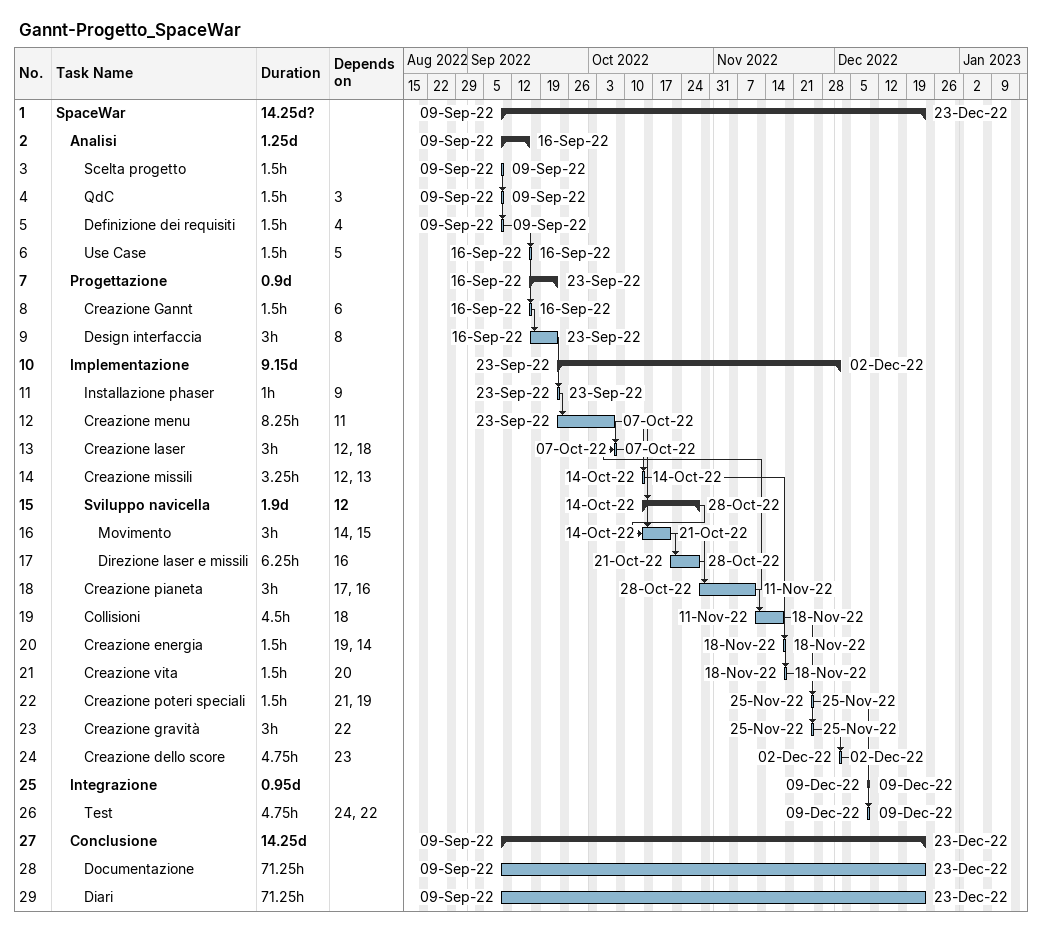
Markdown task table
Gannt-Progetto_SpaceWar

| ID | Level | Task | Duration | Start | Finish | Predecessors |
|---|---|---|---|---|---|---|
| 1 | 1 | **SpaceWar** | 14.25d? | 2022-09-09 | 2022-12-23 |  |
| 2 | 2 | **Analisi** | 1.25d | 2022-09-09 | 2022-09-16 |  |
| 3 | 3 | Scelta progetto | 1.5h | 2022-09-09 | 2022-09-09 |  |
| 4 | 3 | QdC | 1.5h | 2022-09-09 | 2022-09-09 | 3 |
| 5 | 3 | Definizione dei requisiti | 1.5h | 2022-09-09 | 2022-09-09 | 4 |
| 6 | 3 | Use Case | 1.5h | 2022-09-16 | 2022-09-16 | 5 |
| 7 | 2 | **Progettazione** | 0.9d | 2022-09-16 | 2022-09-23 |  |
| 8 | 3 | Creazione Gannt | 1.5h | 2022-09-16 | 2022-09-16 | 6 |
| 9 | 3 | Design interfaccia | 3h | 2022-09-16 | 2022-09-23 | 8 |
| 10 | 2 | **Implementazione** | 9.15d | 2022-09-23 | 2022-12-02 |  |
| 11 | 3 | Installazione phaser | 1h | 2022-09-23 | 2022-09-23 | 9 |
| 12 | 3 | Creazione menu | 8.25h | 2022-09-23 | 2022-10-07 | 11 |
| 13 | 3 | Creazione laser | 3h | 2022-10-07 | 2022-10-07 | 12, 18 |
| 14 | 3 | Creazione missili | 3.25h | 2022-10-14 | 2022-10-14 | 12, 13 |
| 15 | 3 | **Sviluppo navicella** | 1.9d | 2022-10-14 | 2022-10-28 | 12 |
| 16 | 4 | Movimento | 3h | 2022-10-14 | 2022-10-21 | 14, 15 |
| 17 | 4 | Direzione laser e missili | 6.25h | 2022-10-21 | 2022-10-28 | 16 |
| 18 | 3 | Creazione pianeta | 3h | 2022-10-28 | 2022-11-11 | 17, 16 |
| 19 | 3 | Collisioni | 4.5h | 2022-11-11 | 2022-11-18 | 18 |
| 20 | 3 | Creazione energia | 1.5h | 2022-11-18 | 2022-11-18 | 19, 14 |
| 21 | 3 | Creazione vita | 1.5h | 2022-11-18 | 2022-11-18 | 20 |
| 22 | 3 | Creazione poteri speciali | 1.5h | 2022-11-25 | 2022-11-25 | 21, 19 |
| 23 | 3 | Creazione gravità | 3h | 2022-11-25 | 2022-11-25 | 22 |
| 24 | 3 | Creazione dello score | 4.75h | 2022-12-02 | 2022-12-02 | 23 |
| 25 | 2 | **Integrazione** | 0.95d | 2022-12-09 | 2022-12-09 |  |
| 26 | 3 | Test | 4.75h | 2022-12-09 | 2022-12-09 | 24, 22 |
| 27 | 2 | **Conclusione** | 14.25d | 2022-09-09 | 2022-12-23 |  |
| 28 | 3 | Documentazione | 71.25h | 2022-09-09 | 2022-12-23 |  |
| 29 | 3 | Diari | 71.25h | 2022-09-09 | 2022-12-23 |  |
